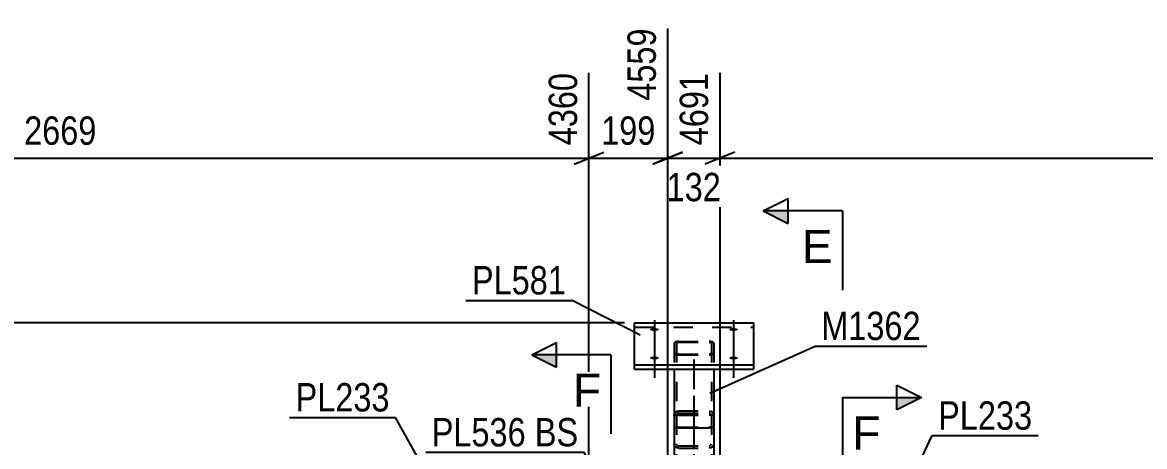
# Model space of a CAD drawing. Header units: millimetres. Extents: x 0 to 1189, y 0 to 841.
# Drawn here: x 180.9 to 294.3, y 653.6 to 696.4 of the extents above; entities that cross this region are included whole.
import ezdxf

# ---------------------------------------------------------------- set-up
doc = ezdxf.new("R2010")
doc.units = ezdxf.units.MM
doc.linetypes.add('DXK_LINE_DOT2', pattern=[3.9198, 1.9599, -1.9599])
doc.linetypes.add('DXK_LINE_DOT3', pattern=[5.9187, 2.979, -0.9799, 0.9799, -0.9799])
doc.styles.add('Arial', font='ARIAL.TTF', dxfattribs={"height": 0.2})
doc.styles.add('Arial Narrow', font='ARIALN.TTF', dxfattribs={"height": 0.2})

# ---------------------------------------------------------------- blocks, each defined once
blk = doc.blocks.new('Part-814734972-4671 - 4669')
at = {"color": 7, "linetype": 'DXK_LINE_DOT3'}
blk.add_line((248.75, 658.7), (248.75, 641.5), dxfattribs=at)
at = {"color": 7, "linetype": 'DXK_LINE_DOT2'}
for p, q in [((246.75, 656.71), (246.78, 656.88)), ((246.75, 656.71), (246.75, 655.61)), ((246.78, 656.88), (246.89, 657.03)), ((246.89, 657.03), (247.04, 657.13)), ((247, 656.8), (246.99, 656.71)), ((246.99, 656.71), (246.99, 645.56)), ((247.06, 656.87), (247, 656.8)), ((247.04, 657.13), (247.23, 657.16)), ((247.13, 656.92), (247.06, 656.87)), ((247.23, 656.94), (247.13, 656.92)), ((247.23, 657.16), (250.27, 657.16)), ((247.23, 656.94), (250.27, 656.94)), ((250.27, 657.16), (250.45, 657.13)), ((250.36, 656.92), (250.27, 656.94)), ((250.44, 656.87), (250.36, 656.92)), ((250.49, 656.8), (250.44, 656.87)), ((250.45, 657.13), (250.61, 657.03)), ((250.51, 656.71), (250.49, 656.8)), ((250.51, 656.71), (250.51, 645.56)), ((250.61, 657.03), (250.71, 656.88)), ((250.71, 656.88), (250.75, 656.71)), ((250.75, 656.71), (250.75, 655.61)), ((246.78, 653.68), (246.75, 653.85)), ((247, 653.77), (246.99, 653.85)), ((250.49, 653.77), (250.51, 653.85)), ((250.75, 653.85), (250.71, 653.68)), ((246.89, 653.54), (246.78, 653.68)), ((247.04, 653.44), (246.89, 653.54)), ((247.04, 653.71), (247, 653.77)), ((247.06, 653.69), (247.04, 653.71)), ((247.23, 653.4), (247.04, 653.44)), ((247.06, 653.69), (247.13, 653.65)), ((247.13, 653.65), (247.23, 653.63)), ((247.23, 653.63), (250.27, 653.63)), ((247.23, 653.4), (250.27, 653.4)), ((250.27, 653.63), (250.36, 653.65)), ((250.45, 653.44), (250.27, 653.4)), ((250.36, 653.65), (250.44, 653.69)), ((250.44, 653.69), (250.45, 653.71)), ((250.45, 653.71), (250.49, 653.77)), ((250.61, 653.54), (250.45, 653.44)), ((250.71, 653.68), (250.61, 653.54)), ((250.75, 646.8), (246.75, 646.8)), ((246.75, 646.8), (246.75, 645.56)), ((247.04, 646.8), (247.23, 646.8)), ((247.23, 646.8), (250.27, 646.8)), ((250.27, 646.8), (250.45, 646.8)), ((250.75, 646.8), (250.75, 645.56)), ((246.75, 645.56), (246.78, 645.37)), ((247, 645.46), (246.99, 645.56)), ((247.06, 645.38), (247, 645.46)), ((247.04, 645.09), (247.23, 645.05)), ((247.13, 645.33), (247.06, 645.38)), ((247.23, 645.31), (247.13, 645.33)), ((247.23, 645.31), (250.27, 645.31)), ((247.23, 645.05), (250.27, 645.05)), ((250.36, 645.33), (250.27, 645.31)), ((250.27, 645.05), (250.45, 645.09)), ((250.44, 645.38), (250.36, 645.33)), ((250.49, 645.46), (250.44, 645.38)), ((250.51, 645.56), (250.49, 645.46)), ((250.71, 645.37), (250.75, 645.56))]:
    blk.add_line(p, q, dxfattribs=at)
at = {"color": 2, "linetype": 'Continuous'}
for p, q in [((246.75, 655.61), (246.75, 646.8)), ((250.75, 655.61), (250.75, 646.8))]:
    blk.add_line(p, q, dxfattribs=at)
at = {"color": 7, "linetype": 'DXK_LINE_DOT2'}
for centre, start, end in [((247.25, 645.54), 200.7608, 245.6828), ((250.25, 645.54), 294.3172, 339.2392)]:
    blk.add_arc(centre, 0.496, start, end, dxfattribs=at)
blk = doc.blocks.new('Part-814734972-4838 - 4669')
at = {"color": 7, "linetype": 'DXK_LINE_DOT3'}
blk.add_line((248.75, 662.35), (248.75, 516.53), dxfattribs=at)
blk = doc.blocks.new('Bolt-814734972-4991 - 4669')
at = {"linetype": 'Continuous'}
for points in [[(252.75, 665.24), (252.66, 665.24), (252.57, 665.25), (252.49, 665.27), (252.42, 665.29), (252.37, 665.31), (252.33, 665.34), (252.31, 665.37), (252.31, 665.4), (252.33, 665.43), (252.37, 665.46), (252.42, 665.49), (252.49, 665.51), (252.57, 665.52), (252.66, 665.53), (252.75, 665.54), (252.84, 665.53), (252.93, 665.52), (253.01, 665.51), (253.07, 665.49), (253.13, 665.46), (253.17, 665.43), (253.18, 665.4), (253.18, 665.37), (253.17, 665.34), (253.13, 665.31), (253.07, 665.29), (253.01, 665.27), (252.93, 665.25), (252.84, 665.24)], [(252.75, 662.36), (252.66, 662.37), (252.57, 662.38), (252.49, 662.39), (252.42, 662.41), (252.37, 662.44), (252.33, 662.47), (252.31, 662.5), (252.31, 662.53), (252.33, 662.56), (252.37, 662.59), (252.42, 662.61), (252.49, 662.64), (252.57, 662.65), (252.66, 662.66), (252.75, 662.66), (252.84, 662.66), (252.93, 662.65), (253.01, 662.64), (253.07, 662.61), (253.13, 662.59), (253.17, 662.56), (253.18, 662.53), (253.18, 662.5), (253.17, 662.47), (253.13, 662.44), (253.07, 662.41), (253.01, 662.39), (252.93, 662.38), (252.84, 662.37)]]:
    blk.add_hatch(color=1, dxfattribs=at).paths.add_polyline_path(points)
at = {"color": 1, "linetype": 'Continuous'}
for p, q in [((252.75, 666.33), (252.75, 663.39)), ((252.75, 663.45), (252.75, 660.52))]:
    blk.add_line(p, q, dxfattribs=at)
blk = doc.blocks.new('Part-814734972-5068 - 4669')
at = {"color": 7, "linetype": 'DXK_LINE_DOT2'}
for p, q in [((246.78, 664.08), (246.75, 664.02)), ((246.75, 664.02), (246.75, 661.38)), ((246.89, 664.14), (246.78, 664.08)), ((247.04, 664.17), (246.89, 664.14)), ((246.99, 664.02), (247, 664.05)), ((246.99, 664.02), (246.99, 655.61)), ((247, 664.05), (247.06, 664.08)), ((247.23, 664.19), (247.04, 664.17)), ((247.06, 664.08), (247.13, 664.1)), ((247.13, 664.1), (247.23, 664.1)), ((247.23, 664.19), (250.27, 664.19)), ((247.23, 664.1), (250.27, 664.1)), ((250.45, 664.17), (250.27, 664.19)), ((250.27, 664.1), (250.36, 664.1)), ((250.36, 664.1), (250.44, 664.08)), ((250.44, 664.08), (250.49, 664.05)), ((250.61, 664.14), (250.45, 664.17)), ((250.49, 664.05), (250.51, 664.02)), ((250.51, 664.02), (250.51, 655.61)), ((250.71, 664.08), (250.61, 664.14)), ((250.75, 664.02), (250.71, 664.08)), ((250.75, 664.02), (250.75, 661.38)), ((246.75, 662.98), (246.78, 662.92)), ((246.78, 662.92), (246.89, 662.87)), ((247, 662.95), (246.99, 662.98)), ((247.06, 662.92), (247, 662.95)), ((247.13, 662.91), (247.06, 662.92)), ((247.23, 662.9), (247.13, 662.91)), ((247.23, 662.9), (250.27, 662.9)), ((250.36, 662.91), (250.27, 662.9)), ((250.44, 662.92), (250.36, 662.91)), ((250.49, 662.95), (250.44, 662.92)), ((250.51, 662.98), (250.49, 662.95)), ((250.61, 662.87), (250.71, 662.92)), ((250.71, 662.92), (250.75, 662.98)), ((246.89, 662.87), (247.04, 662.83)), ((247.04, 662.83), (247.23, 662.82)), ((247.23, 662.82), (250.27, 662.82)), ((250.27, 662.82), (250.45, 662.83)), ((250.45, 662.83), (250.61, 662.87)), ((246.75, 656.65), (246.78, 656.72)), ((246.78, 656.72), (246.89, 656.77)), ((246.89, 656.77), (247.04, 656.8)), ((247, 656.68), (246.99, 656.65)), ((247.06, 656.71), (247, 656.68)), ((247.04, 656.8), (247.23, 656.82)), ((247.13, 656.73), (247.06, 656.71)), ((247.23, 656.73), (247.13, 656.73)), ((247.23, 656.82), (250.27, 656.82)), ((247.23, 656.73), (250.27, 656.73)), ((250.27, 656.82), (250.45, 656.8)), ((250.36, 656.73), (250.27, 656.73)), ((250.44, 656.71), (250.36, 656.73)), ((250.49, 656.68), (250.44, 656.71)), ((250.45, 656.8), (250.61, 656.77)), ((250.51, 656.65), (250.49, 656.68)), ((250.61, 656.77), (250.71, 656.72)), ((250.71, 656.72), (250.75, 656.65)), ((246.99, 655.61), (247, 655.58)), ((247, 655.58), (247.06, 655.55)), ((247.06, 655.55), (247.13, 655.54)), ((247.13, 655.54), (247.23, 655.53)), ((247.23, 655.53), (250.27, 655.53)), ((250.27, 655.53), (250.36, 655.54)), ((250.36, 655.54), (250.44, 655.55)), ((250.44, 655.55), (250.49, 655.58)), ((250.49, 655.58), (250.51, 655.61))]:
    blk.add_line(p, q, dxfattribs=at)
at = {"color": 2, "linetype": 'Continuous'}
for p, q in [((246.75, 661.38), (246.75, 655.61)), ((250.75, 661.38), (250.75, 655.61)), ((246.78, 655.55), (246.75, 655.61)), ((246.89, 655.5), (246.78, 655.55)), ((247.04, 655.46), (246.89, 655.5)), ((247.23, 655.45), (247.04, 655.46)), ((247.23, 655.45), (250.27, 655.45)), ((250.45, 655.46), (250.27, 655.45)), ((250.61, 655.5), (250.45, 655.46)), ((250.71, 655.55), (250.61, 655.5)), ((250.75, 655.61), (250.71, 655.55))]:
    blk.add_line(p, q, dxfattribs=at)
blk = doc.blocks.new('Part-814734972-5238 - 4669')
at = {"color": 2, "linetype": 'Continuous'}
for p, q in [((242.75, 661.38), (242.75, 666.07)), ((242.75, 666.07), (254.75, 666.07)), ((254.75, 666.07), (254.75, 661.38)), ((242.75, 661.83), (254.75, 661.83)), ((242.75, 661.38), (254.75, 661.38))]:
    blk.add_line(p, q, dxfattribs=at)
at = {"color": 7, "linetype": 'DXK_LINE_DOT2'}
blk.add_line((242.75, 665.62), (254.75, 665.62), dxfattribs=at)
blk = doc.blocks.new('Bolt-814734972-5242 - 4669')
at = {"linetype": 'Continuous'}
for points in [[(244.75, 665.24), (244.66, 665.24), (244.57, 665.25), (244.49, 665.27), (244.42, 665.29), (244.37, 665.31), (244.33, 665.34), (244.31, 665.37), (244.31, 665.4), (244.33, 665.43), (244.37, 665.46), (244.42, 665.49), (244.49, 665.51), (244.57, 665.52), (244.66, 665.53), (244.75, 665.54), (244.84, 665.53), (244.93, 665.52), (245.01, 665.51), (245.07, 665.49), (245.13, 665.46), (245.17, 665.43), (245.18, 665.4), (245.18, 665.37), (245.17, 665.34), (245.13, 665.31), (245.07, 665.29), (245.01, 665.27), (244.93, 665.25), (244.84, 665.24)], [(244.75, 662.36), (244.66, 662.37), (244.57, 662.38), (244.49, 662.39), (244.42, 662.41), (244.37, 662.44), (244.33, 662.47), (244.31, 662.5), (244.31, 662.53), (244.33, 662.56), (244.37, 662.59), (244.42, 662.61), (244.49, 662.64), (244.57, 662.65), (244.66, 662.66), (244.75, 662.66), (244.84, 662.66), (244.93, 662.65), (245.01, 662.64), (245.07, 662.61), (245.13, 662.59), (245.17, 662.56), (245.18, 662.53), (245.18, 662.5), (245.17, 662.47), (245.13, 662.44), (245.07, 662.41), (245.01, 662.39), (244.93, 662.38), (244.84, 662.37)]]:
    blk.add_hatch(color=1, dxfattribs=at).paths.add_polyline_path(points)
at = {"color": 1, "linetype": 'Continuous'}
for p, q in [((244.75, 666.33), (244.75, 663.39)), ((244.75, 663.45), (244.75, 660.52))]:
    blk.add_line(p, q, dxfattribs=at)
blk = doc.blocks.new('StraightDimension-814734972-26665 - 4669')
at = {"color": 7, "linetype": 'Continuous'}
for p, q in [((251.38, 635.8), (251.38, 691.31)), ((359.47, 635.8), (359.47, 691.31)), ((252.88, 683.3), (249.88, 682.1)), ((357.97, 682.1), (360.97, 683.3)), ((251.38, 682.7), (359.47, 682.7))]:
    blk.add_line(p, q, dxfattribs=at)
at = {"color": 0}
blk.add_wipeout([(309.68, 683.45), (309.68, 687.65), (301.17, 687.65), (301.17, 683.45)], dxfattribs=at)
at = {"color": 3, "style": 'Arial Narrow'}
blk.add_text('2702', height=2.863, dxfattribs=at).set_placement((301.77, 684.05))
at = {"color": 0, "linetype": 'Continuous'}
blk.add_wipeout([(358.87, 691.91), (354.67, 691.91), (354.67, 683.4), (358.87, 683.4)], dxfattribs=at)
at = {"color": 3, "linetype": 'Continuous', "style": 'Arial Narrow'}
blk.add_text('7393', height=2.863, rotation=90.0002, dxfattribs=at).set_placement((358.27, 684))
blk = doc.blocks.new('StraightDimension-814734972-26668 - 4669')
at = {"color": 7, "linetype": 'Continuous'}
for p, q in [((131.38, 635.8), (131.38, 695.81)), ((238.15, 635.8), (238.15, 691.31)), ((132.88, 683.3), (129.88, 682.1)), ((236.65, 682.1), (239.65, 683.3)), ((131.38, 682.7), (238.15, 682.7))]:
    blk.add_line(p, q, dxfattribs=at)
at = {"color": 0}
blk.add_wipeout([(189.02, 683.45), (189.02, 687.65), (180.51, 687.65), (180.51, 683.45)], dxfattribs=at)
at = {"color": 3, "style": 'Arial Narrow'}
blk.add_text('2669', height=2.863, dxfattribs=at).set_placement((181.11, 684.05))
at = {"color": 0, "linetype": 'Continuous'}
blk.add_wipeout([(237.55, 691.91), (233.35, 691.91), (233.35, 683.4), (237.55, 683.4)], dxfattribs=at)
at = {"color": 3, "linetype": 'Continuous', "style": 'Arial Narrow'}
blk.add_text('4360', height=2.863, rotation=90.0002, dxfattribs=at).set_placement((236.95, 684))
blk = doc.blocks.new('StraightDimension-814734972-16953 - 4669')
at = {"color": 7, "linetype": 'Continuous'}
blk.add_line((241.75, 666.07), (76.11, 666.07), dxfattribs=at)
blk = doc.blocks.new('StraightDimension-814734972-26666 - 4669')
at = {"color": 7, "linetype": 'Continuous'}
for p, q in [((246.1, 635.8), (246.1, 695.81)), ((251.38, 635.8), (251.38, 691.31)), ((244.6, 682.1), (247.6, 683.3)), ((252.88, 683.3), (249.88, 682.1)), ((246.1, 682.7), (251.38, 682.7))]:
    blk.add_line(p, q, dxfattribs=at)
at = {"color": 0, "linetype": 'Continuous'}
blk.add_wipeout([(250.78, 691.91), (246.58, 691.91), (246.58, 683.4), (250.78, 683.4)], dxfattribs=at)
at = {"color": 0}
blk.add_wipeout([(252.08, 677.75), (252.08, 681.95), (245.39, 681.95), (245.39, 677.75)], dxfattribs=at)
at = {"color": 3, "linetype": 'Continuous', "style": 'Arial Narrow'}
blk.add_text('4691', height=2.863, rotation=90.0002, dxfattribs=at).set_placement((250.18, 684))
at = {"color": 3, "style": 'Arial Narrow'}
blk.add_text('132', height=2.863, dxfattribs=at).set_placement((245.99, 678.35))
blk = doc.blocks.new('StraightDimension-814734972-5315 - 4669')
at = {"color": 7, "linetype": 'Continuous'}
blk.add_line((241.75, 666.07), (30.05, 666.07), dxfattribs=at)
blk = doc.blocks.new('StraightDimension-814734972-26667 - 4669')
at = {"color": 7, "linetype": 'Continuous'}
for p, q in [((246.1, 635.8), (246.1, 695.81)), ((238.15, 635.8), (238.15, 691.31)), ((236.65, 682.1), (239.65, 683.3)), ((247.6, 683.3), (244.6, 682.1)), ((238.15, 682.7), (246.1, 682.7))]:
    blk.add_line(p, q, dxfattribs=at)
at = {"color": 0}
blk.add_wipeout([(245.47, 683.45), (245.47, 687.65), (238.78, 687.65), (238.78, 683.45)], dxfattribs=at)
at = {"color": 3, "style": 'Arial Narrow'}
blk.add_text('199', height=2.863, dxfattribs=at).set_placement((239.38, 684.05))
at = {"color": 0, "linetype": 'Continuous'}
blk.add_wipeout([(245.5, 696.41), (241.3, 696.41), (241.3, 687.9), (245.5, 687.9)], dxfattribs=at)
at = {"color": 3, "linetype": 'Continuous', "style": 'Arial Narrow'}
blk.add_text('4559', height=2.863, rotation=90.0002, dxfattribs=at).set_placement((244.9, 688.5))
blk = doc.blocks.new('Mark-814734972-5064 - 4669')
at = {"color": 30, "linetype": 'Continuous'}
for p, q in [((250.36, 658.94), (261, 663.72)), ((261, 663.72), (272.25, 663.72))]:
    blk.add_line(p, q, dxfattribs=at)
at = {"color": 0}
blk.add_wipeout([(271.65, 664.32), (271.65, 667.32), (261.6, 667.32), (261.6, 664.32)], dxfattribs=at)
blk.add_wipeout([(271.65, 664.32), (271.65, 667.32), (261.6, 667.32), (261.6, 664.32)], dxfattribs=at)
at = {"color": 3, "style": 'Arial Narrow'}
blk.add_text('M1362', height=2.863, dxfattribs=at).set_placement((261.6, 664.32))
blk = doc.blocks.new('Mark-814734972-5170 - 4669')
at = {"color": 30, "linetype": 'Continuous'}
for p, q in [((268.72, 646), (272.81, 654.67)), ((272.81, 654.67), (283.52, 654.67))]:
    blk.add_line(p, q, dxfattribs=at)
at = {"color": 0}
blk.add_wipeout([(282.92, 655.27), (282.92, 658.27), (273.41, 658.27), (273.41, 655.27)], dxfattribs=at)
blk.add_wipeout([(282.92, 655.27), (282.92, 658.27), (273.41, 658.27), (273.41, 655.27)], dxfattribs=at)
at = {"color": 3, "style": 'Arial Narrow'}
blk.add_text('PL233', height=2.863, dxfattribs=at).set_placement((273.41, 655.27))
blk = doc.blocks.new('Mark-814734972-5234 - 4669')
at = {"color": 30, "linetype": 'Continuous'}
for p in [(225.73, 668.33), (243.33, 664.83)]:
    blk.add_line(p, (236.44, 668.33), dxfattribs=at)
at = {"color": 0}
blk.add_wipeout([(235.84, 668.93), (235.84, 671.93), (226.33, 671.93), (226.33, 668.93)], dxfattribs=at)
blk.add_wipeout([(235.84, 668.93), (235.84, 671.93), (226.33, 671.93), (226.33, 668.93)], dxfattribs=at)
at = {"color": 3, "style": 'Arial Narrow'}
blk.add_text('PL581', height=2.863, dxfattribs=at).set_placement((226.33, 668.93))
blk = doc.blocks.new('SectionMark-814734972-6625 - 4669')
at = {"linetype": 'Continuous'}
blk.add_hatch(color=6, dxfattribs=at).paths.add_polyline_path([(258.25, 677.36), (258.25, 676.11), (255.75, 677.36)])
at = {"color": 6, "linetype": 'Continuous'}
for p, q in [((255.75, 677.36), (258.25, 678.61)), ((258.25, 676.11), (258.25, 678.61)), ((263.75, 677.36), (255.75, 677.36)), ((255.75, 677.36), (258.25, 676.11)), ((263.75, 677.36), (263.75, 669.36))]:
    blk.add_line(p, q, dxfattribs=at)
at = {"color": 0, "linetype": 'Continuous'}
blk.add_wipeout([(262.75, 672.11), (262.75, 675.61), (259.64, 675.61), (259.64, 672.11)], dxfattribs=at)
at = {"color": 3, "linetype": 'Continuous', "style": 'Arial'}
blk.add_text('E', height=3.34, dxfattribs=at).set_placement((259.64, 672.11))
blk = doc.blocks.new('MarkSet-814734972-24870 - 4669')
at = {"color": 30, "linetype": 'Continuous'}
for p in [(221.67, 652.98), (246.26, 633.61)]:
    blk.add_line(p, (237.66, 652.98), dxfattribs=at)
at = {"color": 0}
for points in [[(231.78, 653.58), (231.78, 656.58), (222.27, 656.58), (222.27, 653.58)], [(237.06, 653.58), (237.06, 656.58), (232.68, 656.58), (232.68, 653.58)]]:
    blk.add_wipeout(points, dxfattribs=at)
for points in [[(231.78, 653.58), (231.78, 656.58), (222.27, 656.58), (222.27, 653.58)], [(237.06, 653.58), (237.06, 656.58), (232.68, 656.58), (232.68, 653.58)]]:
    blk.add_wipeout(points, dxfattribs=at)
at = {"color": 3, "style": 'Arial Narrow'}
for s, p in [('PL536', (222.27, 653.58)), ('BS', (232.68, 653.58))]:
    blk.add_text(s, height=2.863, dxfattribs=at).set_placement(p)
blk = doc.blocks.new('Mark-814734972-24888 - 4669')
at = {"color": 30, "linetype": 'Continuous'}
for p in [(207.92, 656.51), (224.62, 645.72)]:
    blk.add_line(p, (218.62, 656.51), dxfattribs=at)
at = {"color": 0}
blk.add_wipeout([(218.02, 657.11), (218.02, 660.11), (208.52, 660.11), (208.52, 657.11)], dxfattribs=at)
blk.add_wipeout([(218.02, 657.11), (218.02, 660.11), (208.52, 660.11), (208.52, 657.11)], dxfattribs=at)
at = {"color": 3, "style": 'Arial Narrow'}
blk.add_text('PL233', height=2.863, dxfattribs=at).set_placement((208.52, 657.11))
blk = doc.blocks.new('SectionMark-814734972-37258 - 4669')
at = {"linetype": 'Continuous'}
for points in [[(234.87, 662.84), (234.87, 661.59), (232.37, 662.84)], [(234.87, 616.52), (234.87, 615.27), (232.37, 615.27)]]:
    blk.add_hatch(color=6, dxfattribs=at).paths.add_polyline_path(points)
at = {"color": 6, "linetype": 'Continuous'}
for p, q in [((232.37, 662.84), (234.87, 664.09)), ((234.87, 661.59), (234.87, 664.09)), ((240.37, 662.84), (232.37, 662.84)), ((232.37, 662.84), (234.87, 661.59)), ((240.37, 662.84), (240.37, 654.84)), ((240.37, 615.27), (240.37, 623.27)), ((232.37, 615.27), (234.87, 616.52)), ((234.87, 616.52), (234.87, 614.02)), ((240.37, 615.27), (232.37, 615.27)), ((234.87, 614.02), (232.37, 615.27))]:
    blk.add_line(p, q, dxfattribs=at)
at = {"color": 0, "linetype": 'Continuous'}
for points in [[(239.37, 657.59), (239.37, 661.09), (236.52, 661.09), (236.52, 657.59)], [(239.37, 617.02), (239.37, 620.52), (236.52, 620.52), (236.52, 617.02)]]:
    blk.add_wipeout(points, dxfattribs=at)
at = {"color": 3, "linetype": 'Continuous', "style": 'Arial'}
for p in [(236.52, 657.59), (236.52, 617.02)]:
    blk.add_text('F', height=3.34, dxfattribs=at).set_placement(p)
blk = doc.blocks.new('SectionMark-814734972-37772 - 4669')
at = {"linetype": 'Continuous'}
for points in [[(269.24, 657.26), (269.24, 658.51), (271.74, 658.51)], [(269.24, 611.67), (269.24, 612.92), (271.74, 611.67)]]:
    blk.add_hatch(color=6, dxfattribs=at).paths.add_polyline_path(points)
at = {"color": 6, "linetype": 'Continuous'}
for p, q in [((269.24, 657.26), (269.24, 659.76)), ((269.24, 659.76), (271.74, 658.51)), ((263.74, 658.51), (263.74, 650.51)), ((263.74, 658.51), (271.74, 658.51)), ((271.74, 658.51), (269.24, 657.26)), ((263.74, 611.67), (263.74, 619.67)), ((271.74, 611.67), (269.24, 612.92)), ((269.24, 612.92), (269.24, 610.42)), ((263.74, 611.67), (271.74, 611.67)), ((271.74, 611.67), (269.24, 610.42))]:
    blk.add_line(p, q, dxfattribs=at)
at = {"color": 0, "linetype": 'Continuous'}
for points in [[(267.6, 653.26), (267.6, 656.76), (264.74, 656.76), (264.74, 653.26)], [(267.6, 613.42), (267.6, 616.92), (264.74, 616.92), (264.74, 613.42)]]:
    blk.add_wipeout(points, dxfattribs=at)
at = {"color": 3, "linetype": 'Continuous', "style": 'Arial'}
for p in [(264.74, 653.26), (264.74, 613.42)]:
    blk.add_text('F', height=3.34, dxfattribs=at).set_placement(p)

msp = doc.modelspace()

# ---------------------------------------------------------------- block references
for name in ['StraightDimension-814734972-26668 - 4669', 'Bolt-814734972-5242 - 4669', 'Bolt-814734972-4991 - 4669', 'Part-814734972-5238 - 4669', 'Part-814734972-5068 - 4669', 'Part-814734972-4838 - 4669', 'Part-814734972-4671 - 4669']:
    msp.add_blockref(name, (0, 0))

# ---------------------------------------------------------------- next in the draw order: block references
for name in ['StraightDimension-814734972-26665 - 4669', 'StraightDimension-814734972-16953 - 4669']:
    msp.add_blockref(name, (0, 0))

# ---------------------------------------------------------------- next in the draw order: block references
for name in ['StraightDimension-814734972-26666 - 4669', 'Mark-814734972-5170 - 4669']:
    msp.add_blockref(name, (0, 0))

# ---------------------------------------------------------------- next in the draw order: block references
for name in ['StraightDimension-814734972-5315 - 4669', 'Mark-814734972-5064 - 4669']:
    msp.add_blockref(name, (0, 0))

# ---------------------------------------------------------------- next in the draw order: block references
for name in ['StraightDimension-814734972-26667 - 4669', 'SectionMark-814734972-6625 - 4669']:
    msp.add_blockref(name, (0, 0))

# ---------------------------------------------------------------- next in the draw order: block references
for name in ['Mark-814734972-5234 - 4669', 'SectionMark-814734972-37772 - 4669', 'MarkSet-814734972-24870 - 4669']:
    msp.add_blockref(name, (0, 0))

# ---------------------------------------------------------------- next in the draw order: block references
for name in ['SectionMark-814734972-37258 - 4669', 'Mark-814734972-24888 - 4669']:
    msp.add_blockref(name, (0, 0))

doc.saveas('drawing.dxf')
